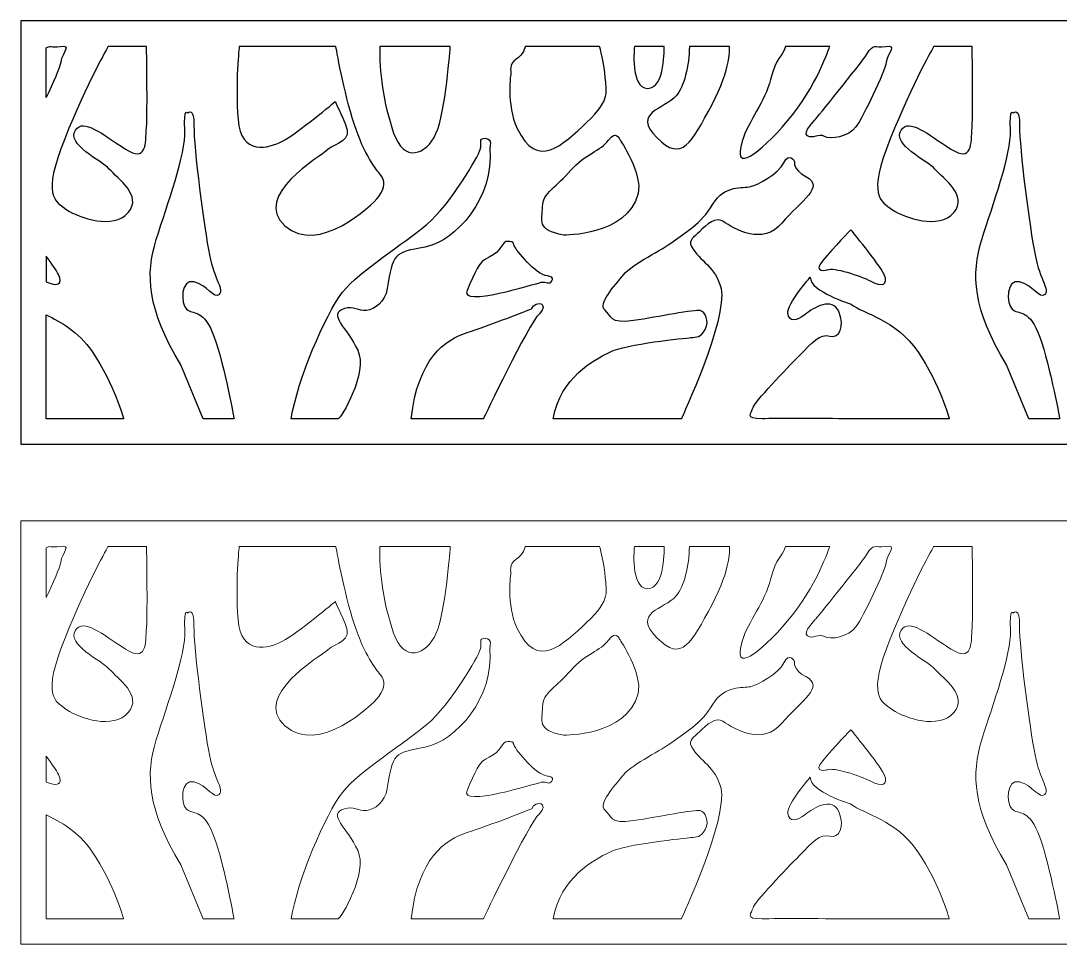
# Model space of a CAD drawing. Header units: centimetres. Extents: x -9 to 9.8, y 3.1 to 13.5.
# Drawn here: x -8.95 to 2.81, y 3.1 to 13.55 of the extents above; entities that cross this region are included whole.
import ezdxf

# ---------------------------------------------------------------- set-up
doc = ezdxf.new("R2010")
doc.units = ezdxf.units.CM
doc.header["$MEASUREMENT"] = 0
doc.layers.add('layer 1', color=7, linetype='Continuous')

msp = doc.modelspace()

# ---------------------------------------------------------------- linework, layer by layer
at = {"layer": 'layer 1', "color": 177}
for points, knots in [([(-8.95421, 13.54691), (-8.95421, 13.54691), (9.81651, 13.54691), (9.81651, 13.54691), (9.81651, 13.54691), (9.81651, 13.54691), (9.81651, 8.75846), (9.81651, 8.75846), (9.81651, 8.75846), (9.81651, 8.75846), (-8.95421, 8.75846), (-8.95421, 8.75846), (-8.95421, 8.75846), (-8.95421, 8.75846), (-8.95421, 13.54691), (-8.95421, 13.54691)], [0, 0, 0, 0, 0.2, 0.2, 0.2, 0.2, 0.4, 0.4, 0.4, 0.4, 0.6, 0.6, 0.6, 0.6, 1, 1, 1, 1]), ([(0.03839, 12.4324), (0.03839, 12.4324), (-0.11052, 12.28358), (-0.05225, 12.24475), (-0.05225, 12.24475), (0.00602, 12.20593), (0.07724, 12.2771), (0.14198, 12.23828), (0.14198, 12.23828), (0.20672, 12.19946), (0.4139, 12.23181), (0.49806, 12.34828), (0.49806, 12.34828), (0.58223, 12.46475), (0.82178, 12.96299), (0.8412, 13.07946), (0.8412, 13.07946), (0.86062, 13.19593), (0.97068, 13.27613), (0.83473, 13.25672), (0.83473, 13.25672), (0.69877, 13.2373), (0.70524, 13.29946), (0.62108, 13.17005), (0.62108, 13.17005), (0.53691, 13.04063), (0.03839, 12.4324), (0.03839, 12.4324)], [0, 0, 0, 0, 0.125, 0.125, 0.125, 0.125, 0.25, 0.25, 0.25, 0.25, 0.375, 0.375, 0.375, 0.375, 0.5, 0.5, 0.5, 0.5, 0.625, 0.625, 0.625, 0.625, 0.75, 0.75, 0.75, 0.75, 1, 1, 1, 1]), ([(-7.96515, 13.25672), (-7.96515, 13.25672), (-7.53137, 13.25672), (-7.53137, 13.25672), (-7.53137, 13.25672), (-7.53137, 13.25672), (-7.51842, 12.52946), (-7.53137, 12.34181), (-7.53137, 12.34181), (-7.54432, 12.15416), (-7.52586, 11.94062), (-7.77092, 12.09593), (-7.77092, 12.09593), (-8.03636, 12.26416), (-8.24354, 12.45181), (-8.33418, 12.30946), (-8.33418, 12.30946), (-8.44058, 12.14235), (-8.04284, 11.97299), (-7.9522, 11.86946), (-7.9522, 11.86946), (-7.86156, 11.76593), (-7.57022, 11.57181), (-7.73855, 11.37769), (-7.73855, 11.37769), (-7.90688, 11.18357), (-8.28886, 11.31299), (-8.4313, 11.41005), (-8.4313, 11.41005), (-8.57373, 11.5071), (-8.71616, 11.56534), (-8.45719, 12.2124), (-8.45719, 12.2124), (-8.19822, 12.85946), (-7.96515, 13.25672), (-7.96515, 13.25672)], [0, 0, 0, 0, 0.1, 0.1, 0.1, 0.1, 0.2, 0.2, 0.2, 0.2, 0.3, 0.3, 0.3, 0.3, 0.4, 0.4, 0.4, 0.4, 0.5, 0.5, 0.5, 0.5, 0.6, 0.6, 0.6, 0.6, 0.7, 0.7, 0.7, 0.7, 0.8, 0.8, 0.8, 0.8, 1, 1, 1, 1]), ([(-8.6669, 12.67811), (-8.58735, 12.8431), (-8.51298, 13.0167), (-8.50251, 13.07946), (-8.50251, 13.07946), (-8.48309, 13.19593), (-8.37303, 13.27613), (-8.50899, 13.25672), (-8.50899, 13.25672), (-8.60578, 13.24289), (-8.63038, 13.2704), (-8.6669, 13.2407), (-8.6669, 13.2407), (-8.6669, 13.2407), (-8.6669, 12.67811), (-8.6669, 12.67811)], [0, 0, 0, 0, 0.2, 0.2, 0.2, 0.2, 0.4, 0.4, 0.4, 0.4, 0.6, 0.6, 0.6, 0.6, 1, 1, 1, 1]), ([(-6.48253, 13.25672), (-6.48253, 13.25672), (-5.38839, 13.25672), (-5.38839, 13.25672), (-5.38839, 13.25672), (-5.38839, 13.25672), (-5.29775, 12.73652), (-5.18121, 12.38063), (-5.18121, 12.38063), (-5.06467, 12.02475), (-4.93519, 11.86946), (-4.88339, 11.80475), (-4.88339, 11.80475), (-4.8316, 11.74004), (-4.82512, 11.6624), (-4.90282, 11.55887), (-4.90282, 11.55887), (-4.98051, 11.45534), (-5.58909, 10.89239), (-5.9646, 11.22887), (-5.9646, 11.22887), (-6.34011, 11.56534), (-5.56966, 12.01181), (-5.47903, 12.08946), (-5.47903, 12.08946), (-5.38839, 12.1671), (-5.19416, 12.18652), (-5.27832, 12.37417), (-5.27832, 12.37417), (-5.36249, 12.56181), (-5.39486, 12.63299), (-5.39486, 12.63299), (-5.39486, 12.63299), (-5.39486, 12.63299), (-5.82864, 12.27064), (-5.99049, 12.18652), (-5.99049, 12.18652), (-6.15235, 12.1024), (-6.46311, 12.01828), (-6.49549, 12.4324), (-6.49549, 12.4324), (-6.52786, 12.84652), (-6.48253, 13.25672), (-6.48253, 13.25672)], [0, 0, 0, 0, 0.08333333, 0.08333333, 0.08333333, 0.08333333, 0.16666667, 0.16666667, 0.16666667, 0.16666667, 0.25, 0.25, 0.25, 0.25, 0.33333333, 0.33333333, 0.33333333, 0.33333333, 0.41666667, 0.41666667, 0.41666667, 0.41666667, 0.5, 0.5, 0.5, 0.5, 0.58333333, 0.58333333, 0.58333333, 0.58333333, 0.66666667, 0.66666667, 0.66666667, 0.66666667, 0.75, 0.75, 0.75, 0.75, 0.83333333, 0.83333333, 0.83333333, 0.83333333, 1, 1, 1, 1]), ([(-4.88987, 13.25672), (-4.88987, 13.25672), (-4.09353, 13.25672), (-4.09353, 13.25672), (-4.09353, 13.25672), (-4.09353, 13.25672), (-4.14533, 12.51005), (-4.25539, 12.27064), (-4.25539, 12.27064), (-4.36545, 12.03122), (-4.61795, 11.93416), (-4.73448, 12.2771), (-4.73448, 12.2771), (-4.85102, 12.62005), (-4.90282, 12.98495), (-4.88987, 13.25672)], [0, 0, 0, 0, 0.2, 0.2, 0.2, 0.2, 0.4, 0.4, 0.4, 0.4, 0.6, 0.6, 0.6, 0.6, 1, 1, 1, 1]), ([(-3.2454, 13.25672), (-3.2454, 13.25672), (-2.40375, 13.25672), (-2.40375, 13.25672), (-2.40375, 13.25672), (-2.40375, 13.25672), (-2.34548, 13.04711), (-2.33901, 12.90475), (-2.33901, 12.90475), (-2.33253, 12.7624), (-2.26779, 12.65887), (-2.54619, 12.40005), (-2.54619, 12.40005), (-2.82458, 12.14122), (-3.10907, 11.85251), (-3.33604, 12.32887), (-3.33604, 12.32887), (-3.46553, 12.60064), (-3.40726, 12.95652), (-3.40726, 12.95652), (-3.40726, 12.95652), (-3.40726, 12.95652), (-3.43316, 13.06652), (-3.34899, 13.11181), (-3.34899, 13.11181), (-3.26482, 13.15711), (-3.2454, 13.25672), (-3.2454, 13.25672)], [0, 0, 0, 0, 0.125, 0.125, 0.125, 0.125, 0.25, 0.25, 0.25, 0.25, 0.375, 0.375, 0.375, 0.375, 0.5, 0.5, 0.5, 0.5, 0.625, 0.625, 0.625, 0.625, 0.75, 0.75, 0.75, 0.75, 1, 1, 1, 1]), ([(-2.00882, 13.25672), (-2.00882, 13.25672), (-1.67216, 13.25672), (-1.67216, 13.25672), (-1.67216, 13.25672), (-1.67216, 13.25672), (-1.65921, 12.78181), (-1.85991, 12.78181), (-1.85991, 12.78181), (-2.06062, 12.78181), (-2.00882, 13.25672), (-2.00882, 13.25672)], [0, 0, 0, 0, 0.25, 0.25, 0.25, 0.25, 0.5, 0.5, 0.5, 0.5, 1, 1, 1, 1]), ([(-1.38729, 13.25672), (-1.38729, 13.25672), (-0.93409, 13.25672), (-0.93409, 13.25672), (-0.93409, 13.25672), (-0.93409, 13.25672), (-0.90819, 13.01476), (-1.13479, 12.59417), (-1.13479, 12.59417), (-1.36139, 12.17358), (-1.47146, 11.93416), (-1.75632, 12.22534), (-1.75632, 12.22534), (-2.04119, 12.51652), (-1.67216, 12.5424), (-1.5362, 12.6977), (-1.5362, 12.6977), (-1.4521, 12.79376), (-1.38729, 13.04319), (-1.38729, 13.25672)], [0, 0, 0, 0, 0.16666667, 0.16666667, 0.16666667, 0.16666667, 0.33333333, 0.33333333, 0.33333333, 0.33333333, 0.5, 0.5, 0.5, 0.5, 0.66666667, 0.66666667, 0.66666667, 0.66666667, 1, 1, 1, 1]), ([(-0.29946, 13.25672), (-0.29946, 13.25672), (0.20129, 13.25672), (0.20129, 13.25672), (0.20129, 13.25672), (0.20129, 13.25672), (0.04904, 12.79327), (-0.27578, 12.41439), (-0.27578, 12.41439), (-0.6006, 12.03551), (-0.90453, 11.80837), (-0.79008, 12.18436), (-0.79008, 12.18436), (-0.71902, 12.41777), (-0.53293, 12.62751), (-0.46864, 12.88461), (-0.46864, 12.88461), (-0.40435, 13.1417), (-0.33669, 13.12817), (-0.29946, 13.25672)], [0, 0, 0, 0, 0.16666667, 0.16666667, 0.16666667, 0.16666667, 0.33333333, 0.33333333, 0.33333333, 0.33333333, 0.5, 0.5, 0.5, 0.5, 0.66666667, 0.66666667, 0.66666667, 0.66666667, 1, 1, 1, 1]), ([(1.37856, 13.25672), (1.37856, 13.25672), (1.81234, 13.25672), (1.81234, 13.25672), (1.81234, 13.25672), (1.81234, 13.25672), (1.82529, 12.52946), (1.81234, 12.34181), (1.81234, 12.34181), (1.79939, 12.15416), (1.81785, 11.94062), (1.5728, 12.09593), (1.5728, 12.09593), (1.30735, 12.26416), (1.10017, 12.45181), (1.00953, 12.30946), (1.00953, 12.30946), (0.90313, 12.14235), (1.30087, 11.97299), (1.39151, 11.86946), (1.39151, 11.86946), (1.48215, 11.76593), (1.7735, 11.57181), (1.60517, 11.37769), (1.60517, 11.37769), (1.43683, 11.18357), (1.05485, 11.31299), (0.91242, 11.41005), (0.91242, 11.41005), (0.76998, 11.5071), (0.62755, 11.56534), (0.88652, 12.2124), (0.88652, 12.2124), (1.14549, 12.85946), (1.37856, 13.25672), (1.37856, 13.25672)], [0, 0, 0, 0, 0.1, 0.1, 0.1, 0.1, 0.2, 0.2, 0.2, 0.2, 0.3, 0.3, 0.3, 0.3, 0.4, 0.4, 0.4, 0.4, 0.5, 0.5, 0.5, 0.5, 0.6, 0.6, 0.6, 0.6, 0.7, 0.7, 0.7, 0.7, 0.8, 0.8, 0.8, 0.8, 1, 1, 1, 1]), ([(-6.89041, 9.04614), (-6.89041, 9.04614), (-6.5408, 9.04614), (-6.5408, 9.04614), (-6.5408, 9.04614), (-6.5408, 9.04614), (-6.67029, 9.75357), (-6.78683, 10.02534), (-6.78683, 10.02534), (-6.90336, 10.2971), (-7.00695, 10.21945), (-7.07817, 10.28416), (-7.07817, 10.28416), (-7.14939, 10.34887), (-7.14292, 10.63357), (-6.994, 10.59475), (-6.994, 10.59475), (-6.8451, 10.55592), (-6.76741, 10.39416), (-6.70914, 10.4524), (-6.70914, 10.4524), (-6.65087, 10.51063), (-6.76093, 10.60769), (-6.8192, 10.89887), (-6.8192, 10.89887), (-6.87747, 11.19004), (-7.00048, 12.12828), (-6.994, 12.35475), (-6.994, 12.35475), (-6.98753, 12.58123), (-7.06522, 12.50358), (-7.06522, 12.50358), (-7.06522, 12.50358), (-7.06522, 12.50358), (-7.11055, 12.58123), (-7.0976, 12.30946), (-7.0976, 12.30946), (-7.08465, 12.0377), (-7.2983, 11.46828), (-7.42131, 11.07357), (-7.42131, 11.07357), (-7.54432, 10.67887), (-7.5249, 10.29063), (-7.14292, 9.65651), (-7.14292, 9.65651), (-7.14292, 9.65651), (-6.89041, 9.04614), (-6.89041, 9.04614)], [0, 0, 0, 0, 0.07692308, 0.07692308, 0.07692308, 0.07692308, 0.15384615, 0.15384615, 0.15384615, 0.15384615, 0.23076923, 0.23076923, 0.23076923, 0.23076923, 0.30769231, 0.30769231, 0.30769231, 0.30769231, 0.38461538, 0.38461538, 0.38461538, 0.38461538, 0.46153846, 0.46153846, 0.46153846, 0.46153846, 0.53846154, 0.53846154, 0.53846154, 0.53846154, 0.61538462, 0.61538462, 0.61538462, 0.61538462, 0.69230769, 0.69230769, 0.69230769, 0.69230769, 0.76923077, 0.76923077, 0.76923077, 0.76923077, 0.84615385, 0.84615385, 0.84615385, 0.84615385, 1, 1, 1, 1]), ([(2.4533, 9.04614), (2.4533, 9.04614), (2.80291, 9.04614), (2.80291, 9.04614), (2.80291, 9.04614), (2.80291, 9.04614), (2.67342, 9.75357), (2.55689, 10.02534), (2.55689, 10.02534), (2.44035, 10.2971), (2.33676, 10.21945), (2.26554, 10.28416), (2.26554, 10.28416), (2.19432, 10.34887), (2.2008, 10.63357), (2.34971, 10.59475), (2.34971, 10.59475), (2.49862, 10.55592), (2.57631, 10.39416), (2.63457, 10.4524), (2.63457, 10.4524), (2.69284, 10.51063), (2.58278, 10.60769), (2.52451, 10.89887), (2.52451, 10.89887), (2.46624, 11.19004), (2.34323, 12.12828), (2.34971, 12.35475), (2.34971, 12.35475), (2.35618, 12.58123), (2.27849, 12.50358), (2.27849, 12.50358), (2.27849, 12.50358), (2.27849, 12.50358), (2.23317, 12.58123), (2.24612, 12.30946), (2.24612, 12.30946), (2.25906, 12.0377), (2.04542, 11.46828), (1.9224, 11.07357), (1.9224, 11.07357), (1.79939, 10.67887), (1.81881, 10.29063), (2.2008, 9.65651), (2.2008, 9.65651), (2.2008, 9.65651), (2.4533, 9.04614), (2.4533, 9.04614)], [0, 0, 0, 0, 0.07692308, 0.07692308, 0.07692308, 0.07692308, 0.15384615, 0.15384615, 0.15384615, 0.15384615, 0.23076923, 0.23076923, 0.23076923, 0.23076923, 0.30769231, 0.30769231, 0.30769231, 0.30769231, 0.38461538, 0.38461538, 0.38461538, 0.38461538, 0.46153846, 0.46153846, 0.46153846, 0.46153846, 0.53846154, 0.53846154, 0.53846154, 0.53846154, 0.61538462, 0.61538462, 0.61538462, 0.61538462, 0.69230769, 0.69230769, 0.69230769, 0.69230769, 0.76923077, 0.76923077, 0.76923077, 0.76923077, 0.84615385, 0.84615385, 0.84615385, 0.84615385, 1, 1, 1, 1]), ([(-2.80788, 11.12321), (-2.80788, 11.12321), (-2.09295, 11.1105), (-1.96852, 11.59269), (-1.96852, 11.59269), (-1.91161, 11.81319), (-2.1748, 12.20442), (-2.1748, 12.20442), (-2.1748, 12.20442), (-2.1748, 12.20442), (-2.21748, 12.31823), (-2.30284, 12.19731), (-2.30284, 12.19731), (-2.3882, 12.07638), (-2.57314, 12.04082), (-2.72963, 11.85587), (-2.72963, 11.85587), (-2.88612, 11.67093), (-3.04973, 11.5998), (-3.04973, 11.44331), (-3.04973, 11.44331), (-3.04973, 11.28681), (-3.12797, 11.18012), (-2.80788, 11.12321)], [0, 0, 0, 0, 0.14285714, 0.14285714, 0.14285714, 0.14285714, 0.28571429, 0.28571429, 0.28571429, 0.28571429, 0.42857143, 0.42857143, 0.42857143, 0.42857143, 0.57142857, 0.57142857, 0.57142857, 0.57142857, 0.71428571, 0.71428571, 0.71428571, 0.71428571, 1, 1, 1, 1]), ([(-5.89502, 9.04614), (-5.89502, 9.04614), (-5.38998, 9.04614), (-5.36153, 9.04614), (-5.36153, 9.04614), (-5.33308, 9.04614), (-5.02009, 9.56541), (-5.14102, 9.82149), (-5.14102, 9.82149), (-5.26195, 10.07757), (-5.48957, 10.22695), (-5.2904, 10.29096), (-5.2904, 10.29096), (-5.19117, 10.32286), (-5.1318, 10.26086), (-5.04163, 10.27128), (-5.04163, 10.27128), (-4.95081, 10.28176), (-4.82946, 10.36509), (-4.8067, 10.51859), (-4.8067, 10.51859), (-4.74782, 10.91568), (-4.72845, 10.92404), (-4.3799, 10.98806), (-4.3799, 10.98806), (-4.03135, 11.05208), (-3.59033, 11.55), (-3.64724, 12.10484), (-3.64724, 12.10484), (-3.64724, 12.10484), (-3.61167, 12.21865), (-3.69703, 12.21865), (-3.69703, 12.21865), (-3.78239, 12.21865), (-3.7326, 12.16175), (-3.75394, 12.09061), (-3.75394, 12.09061), (-3.77527, 12.01948), (-4.08826, 11.47176), (-4.35856, 11.24414), (-4.35856, 11.24414), (-4.62887, 11.01651), (-5.11257, 10.72487), (-5.31174, 10.47591), (-5.31174, 10.47591), (-5.51091, 10.22695), (-5.82389, 9.47294), (-5.89502, 9.04614)], [0, 0, 0, 0, 0.07692308, 0.07692308, 0.07692308, 0.07692308, 0.15384615, 0.15384615, 0.15384615, 0.15384615, 0.23076923, 0.23076923, 0.23076923, 0.23076923, 0.30769231, 0.30769231, 0.30769231, 0.30769231, 0.38461538, 0.38461538, 0.38461538, 0.38461538, 0.46153846, 0.46153846, 0.46153846, 0.46153846, 0.53846154, 0.53846154, 0.53846154, 0.53846154, 0.61538462, 0.61538462, 0.61538462, 0.61538462, 0.69230769, 0.69230769, 0.69230769, 0.69230769, 0.76923077, 0.76923077, 0.76923077, 0.76923077, 0.84615385, 0.84615385, 0.84615385, 0.84615385, 1, 1, 1, 1]), ([(-2.9288, 9.04614), (-2.9288, 9.04614), (-1.4777, 9.04614), (-1.4777, 9.04614), (-1.4777, 9.04614), (-1.4777, 9.04614), (-0.95088, 10.1743), (-1.02957, 10.51859), (-1.02957, 10.51859), (-1.08648, 10.76755), (-1.27142, 10.82445), (-1.36389, 10.99517), (-1.36389, 10.99517), (-1.40267, 11.06676), (-1.33459, 11.10191), (-1.27379, 11.16136), (-1.27379, 11.16136), (-1.18959, 11.24368), (-1.08671, 11.3334), (-1.00823, 11.2797), (-1.00823, 11.2797), (-0.87308, 11.18723), (-0.55298, 11.00229), (-0.33959, 11.25836), (-0.33959, 11.25836), (-0.12619, 11.51444), (0.15448, 11.66754), (-0.06928, 11.78474), (-0.06928, 11.78474), (-0.21866, 11.86298), (-0.19732, 11.95546), (-0.19732, 11.95546), (-0.19732, 11.95546), (-0.19732, 11.95546), (-0.25423, 12.06927), (-0.31824, 11.94123), (-0.31824, 11.94123), (-0.38226, 11.81319), (-0.60989, 11.69227), (-0.69525, 11.67093), (-0.69525, 11.67093), (-0.78061, 11.64959), (-0.98689, 11.69938), (-1.12204, 11.47176), (-1.12204, 11.47176), (-1.25719, 11.24414), (-1.44214, 11.15166), (-1.57018, 11.05208), (-1.57018, 11.05208), (-1.69822, 10.95249), (-2.02542, 10.80312), (-2.13212, 10.67508), (-2.13212, 10.67508), (-2.23882, 10.54704), (-2.42376, 10.34076), (-2.34552, 10.27674), (-2.34552, 10.27674), (-2.26728, 10.21272), (-2.29572, 10.11313), (-2.01831, 10.15581), (-2.01831, 10.15581), (-1.74089, 10.19849), (-1.32121, 10.28385), (-1.2643, 10.26962), (-1.2643, 10.26962), (-1.2074, 10.2554), (-1.15761, 10.1487), (-1.2074, 10.05622), (-1.2074, 10.05622), (-1.25719, 9.96375), (-1.30699, 9.97087), (-1.37101, 9.96375), (-1.37101, 9.96375), (-1.43502, 9.95664), (-2.10367, 9.89262), (-2.28861, 9.80015), (-2.28861, 9.80015), (-2.47356, 9.70768), (-2.84345, 9.51562), (-2.9288, 9.04614)], [0, 0, 0, 0, 0.04761905, 0.04761905, 0.04761905, 0.04761905, 0.0952381, 0.0952381, 0.0952381, 0.0952381, 0.14285714, 0.14285714, 0.14285714, 0.14285714, 0.19047619, 0.19047619, 0.19047619, 0.19047619, 0.23809524, 0.23809524, 0.23809524, 0.23809524, 0.28571429, 0.28571429, 0.28571429, 0.28571429, 0.33333333, 0.33333333, 0.33333333, 0.33333333, 0.38095238, 0.38095238, 0.38095238, 0.38095238, 0.42857143, 0.42857143, 0.42857143, 0.42857143, 0.47619048, 0.47619048, 0.47619048, 0.47619048, 0.52380952, 0.52380952, 0.52380952, 0.52380952, 0.57142857, 0.57142857, 0.57142857, 0.57142857, 0.61904762, 0.61904762, 0.61904762, 0.61904762, 0.66666667, 0.66666667, 0.66666667, 0.66666667, 0.71428571, 0.71428571, 0.71428571, 0.71428571, 0.76190476, 0.76190476, 0.76190476, 0.76190476, 0.80952381, 0.80952381, 0.80952381, 0.80952381, 0.85714286, 0.85714286, 0.85714286, 0.85714286, 0.9047619, 0.9047619, 0.9047619, 0.9047619, 1, 1, 1, 1]), ([(0.43985, 11.18357), (0.43985, 11.18357), (0.75703, 10.80181), (0.8153, 10.67887), (0.8153, 10.67887), (0.87357, 10.55592), (0.7894, 10.53652), (0.66639, 10.60122), (0.66639, 10.60122), (0.54338, 10.66592), (0.23909, 10.76298), (0.17435, 10.73064), (0.17435, 10.73064), (0.17435, 10.73064), (-0.00046, 10.68534), (0.12256, 10.83416), (0.12256, 10.83416), (0.24557, 10.98298), (0.43985, 11.18357), (0.43985, 11.18357)], [0, 0, 0, 0, 0.16666667, 0.16666667, 0.16666667, 0.16666667, 0.33333333, 0.33333333, 0.33333333, 0.33333333, 0.5, 0.5, 0.5, 0.5, 0.66666667, 0.66666667, 0.66666667, 0.66666667, 1, 1, 1, 1]), ([(-2.99282, 10.66085), (-2.99282, 10.66085), (-2.90747, 10.65374), (-2.94303, 10.60395), (-2.94303, 10.60395), (-2.9786, 10.55415), (-2.99993, 10.60395), (-3.06395, 10.58972), (-3.06395, 10.58972), (-3.12797, 10.57549), (-3.99085, 10.30198), (-3.90332, 10.49725), (-3.90332, 10.49725), (-3.81084, 10.70353), (-3.77613, 10.82553), (-3.65435, 10.87425), (-3.65435, 10.87425), (-3.51209, 10.93115), (-3.51209, 11.05919), (-3.44095, 11.05208), (-3.44095, 11.05208), (-3.36983, 11.04496), (-3.39116, 11.05208), (-3.36983, 11.00229), (-3.36983, 11.00229), (-3.34848, 10.95249), (-3.12797, 10.67508), (-2.99282, 10.66085)], [0, 0, 0, 0, 0.125, 0.125, 0.125, 0.125, 0.25, 0.25, 0.25, 0.25, 0.375, 0.375, 0.375, 0.375, 0.5, 0.5, 0.5, 0.5, 0.625, 0.625, 0.625, 0.625, 0.75, 0.75, 0.75, 0.75, 1, 1, 1, 1]), ([(-8.6669, 10.88474), (-8.60497, 10.80243), (-8.54959, 10.72355), (-8.52841, 10.67887), (-8.52841, 10.67887), (-8.4718, 10.55943), (-8.54963, 10.53771), (-8.6669, 10.5959), (-8.6669, 10.5959), (-8.6669, 10.5959), (-8.6669, 10.88474), (-8.6669, 10.88474)], [0, 0, 0, 0, 0.25, 0.25, 0.25, 0.25, 0.5, 0.5, 0.5, 0.5, 1, 1, 1, 1]), ([(0.43985, 9.04614), (0.43985, 9.04614), (1.55254, 9.04614), (1.55254, 9.04614), (1.55254, 9.04614), (1.55254, 9.04614), (1.44931, 9.43847), (1.19694, 9.80502), (1.19694, 9.80502), (0.94458, 10.17156), (0.58897, 10.22883), (0.43985, 10.34337), (0.43985, 10.34337), (0.43985, 10.34337), (-0.01988, 10.48475), (-0.01988, 10.64651), (-0.01988, 10.64651), (-0.01988, 10.64651), (-0.28533, 10.3424), (-0.27237, 10.23887), (-0.27237, 10.23887), (-0.25943, 10.13534), (-0.17526, 10.14828), (-0.07815, 10.22593), (-0.07815, 10.22593), (0.01897, 10.30357), (0.23262, 10.42651), (0.30384, 10.25828), (0.30384, 10.25828), (0.37505, 10.09004), (0.31031, 9.94769), (0.20025, 9.98004), (0.20025, 9.98004), (0.09018, 10.01239), (0.00602, 9.90886), (-0.14289, 9.76004), (-0.14289, 9.76004), (-0.2918, 9.61122), (-0.65436, 9.22945), (-0.6673, 9.17122), (-0.6673, 9.17122), (-0.68025, 9.11298), (-0.77089, 9.03968), (-0.56372, 9.04614), (-0.56372, 9.04614), (-0.44652, 9.04981), (0.43985, 9.04614), (0.43985, 9.04614)], [0, 0, 0, 0, 0.07692308, 0.07692308, 0.07692308, 0.07692308, 0.15384615, 0.15384615, 0.15384615, 0.15384615, 0.23076923, 0.23076923, 0.23076923, 0.23076923, 0.30769231, 0.30769231, 0.30769231, 0.30769231, 0.38461538, 0.38461538, 0.38461538, 0.38461538, 0.46153846, 0.46153846, 0.46153846, 0.46153846, 0.53846154, 0.53846154, 0.53846154, 0.53846154, 0.61538462, 0.61538462, 0.61538462, 0.61538462, 0.69230769, 0.69230769, 0.69230769, 0.69230769, 0.76923077, 0.76923077, 0.76923077, 0.76923077, 0.84615385, 0.84615385, 0.84615385, 0.84615385, 1, 1, 1, 1]), ([(-4.53639, 9.04614), (-4.53639, 9.04614), (-3.71837, 9.04614), (-3.71837, 9.04614), (-3.71837, 9.04614), (-3.71837, 9.04614), (-3.20622, 10.12024), (-3.08529, 10.23406), (-3.08529, 10.23406), (-2.96437, 10.34787), (-3.12797, 10.39766), (-3.17065, 10.29096), (-3.17065, 10.29096), (-3.17065, 10.29096), (-3.65435, 10.09891), (-3.90332, 10.02066), (-3.90332, 10.02066), (-4.15228, 9.94241), (-4.45815, 9.72901), (-4.53639, 9.04614)], [0, 0, 0, 0, 0.16666667, 0.16666667, 0.16666667, 0.16666667, 0.33333333, 0.33333333, 0.33333333, 0.33333333, 0.5, 0.5, 0.5, 0.5, 0.66666667, 0.66666667, 0.66666667, 0.66666667, 1, 1, 1, 1]), ([(-8.6669, 9.04614), (-8.6669, 9.04614), (-7.79117, 9.04614), (-7.79117, 9.04614), (-7.79117, 9.04614), (-7.79117, 9.04614), (-7.89441, 9.43847), (-8.14677, 9.80502), (-8.14677, 9.80502), (-8.30501, 10.03485), (-8.50383, 10.14307), (-8.6669, 10.22008), (-8.6669, 10.22008), (-8.6669, 10.22008), (-8.6669, 9.04614), (-8.6669, 9.04614)], [0, 0, 0, 0, 0.2, 0.2, 0.2, 0.2, 0.4, 0.4, 0.4, 0.4, 0.6, 0.6, 0.6, 0.6, 1, 1, 1, 1])]:
    msp.add_open_spline(points, degree=3, knots=knots, dxfattribs=at)
at = {"layer": 'layer 1', "color": 242, "lineweight": 9}
for points, knots in [([(-8.95421, 7.89105), (-8.95421, 7.89105), (9.81651, 7.89105), (9.81651, 7.89105), (9.81651, 7.89105), (9.81651, 7.89105), (9.81651, 3.1026), (9.81651, 3.1026), (9.81651, 3.1026), (9.81651, 3.1026), (-8.95421, 3.1026), (-8.95421, 3.1026), (-8.95421, 3.1026), (-8.95421, 3.1026), (-8.95421, 7.89105), (-8.95421, 7.89105)], [0, 0, 0, 0, 0.2, 0.2, 0.2, 0.2, 0.4, 0.4, 0.4, 0.4, 0.6, 0.6, 0.6, 0.6, 1, 1, 1, 1]), ([(-7.96515, 7.60086), (-7.96515, 7.60086), (-7.53137, 7.60086), (-7.53137, 7.60086), (-7.53137, 7.60086), (-7.53137, 7.60086), (-7.51842, 6.8736), (-7.53137, 6.68595), (-7.53137, 6.68595), (-7.54432, 6.4983), (-7.52586, 6.28476), (-7.77092, 6.44007), (-7.77092, 6.44007), (-8.03636, 6.6083), (-8.24354, 6.79595), (-8.33418, 6.6536), (-8.33418, 6.6536), (-8.44058, 6.48649), (-8.04284, 6.31713), (-7.9522, 6.2136), (-7.9522, 6.2136), (-7.86156, 6.11007), (-7.57022, 5.91595), (-7.73855, 5.72183), (-7.73855, 5.72183), (-7.90688, 5.52771), (-8.28886, 5.65713), (-8.4313, 5.75419), (-8.4313, 5.75419), (-8.57373, 5.85124), (-8.71616, 5.90948), (-8.45719, 6.55654), (-8.45719, 6.55654), (-8.19822, 7.2036), (-7.96515, 7.60086), (-7.96515, 7.60086)], [0, 0, 0, 0, 0.1, 0.1, 0.1, 0.1, 0.2, 0.2, 0.2, 0.2, 0.3, 0.3, 0.3, 0.3, 0.4, 0.4, 0.4, 0.4, 0.5, 0.5, 0.5, 0.5, 0.6, 0.6, 0.6, 0.6, 0.7, 0.7, 0.7, 0.7, 0.8, 0.8, 0.8, 0.8, 1, 1, 1, 1]), ([(-8.6669, 7.02225), (-8.58735, 7.18724), (-8.51298, 7.36084), (-8.50251, 7.4236), (-8.50251, 7.4236), (-8.48309, 7.54007), (-8.37303, 7.62027), (-8.50899, 7.60086), (-8.50899, 7.60086), (-8.60578, 7.58703), (-8.63038, 7.61454), (-8.6669, 7.58484), (-8.6669, 7.58484), (-8.6669, 7.58484), (-8.6669, 7.02225), (-8.6669, 7.02225)], [0, 0, 0, 0, 0.2, 0.2, 0.2, 0.2, 0.4, 0.4, 0.4, 0.4, 0.6, 0.6, 0.6, 0.6, 1, 1, 1, 1]), ([(-6.48253, 7.60086), (-6.48253, 7.60086), (-5.38839, 7.60086), (-5.38839, 7.60086), (-5.38839, 7.60086), (-5.38839, 7.60086), (-5.29775, 7.08066), (-5.18121, 6.72477), (-5.18121, 6.72477), (-5.06467, 6.36889), (-4.93519, 6.2136), (-4.88339, 6.14889), (-4.88339, 6.14889), (-4.8316, 6.08418), (-4.82512, 6.00654), (-4.90282, 5.90301), (-4.90282, 5.90301), (-4.98051, 5.79948), (-5.58909, 5.23653), (-5.9646, 5.57301), (-5.9646, 5.57301), (-6.34011, 5.90948), (-5.56966, 6.35595), (-5.47903, 6.4336), (-5.47903, 6.4336), (-5.38839, 6.51124), (-5.19416, 6.53066), (-5.27832, 6.71831), (-5.27832, 6.71831), (-5.36249, 6.90595), (-5.39486, 6.97713), (-5.39486, 6.97713), (-5.39486, 6.97713), (-5.39486, 6.97713), (-5.82864, 6.61478), (-5.99049, 6.53066), (-5.99049, 6.53066), (-6.15235, 6.44654), (-6.46311, 6.36242), (-6.49549, 6.77654), (-6.49549, 6.77654), (-6.52786, 7.19066), (-6.48253, 7.60086), (-6.48253, 7.60086)], [0, 0, 0, 0, 0.08333333, 0.08333333, 0.08333333, 0.08333333, 0.16666667, 0.16666667, 0.16666667, 0.16666667, 0.25, 0.25, 0.25, 0.25, 0.33333333, 0.33333333, 0.33333333, 0.33333333, 0.41666667, 0.41666667, 0.41666667, 0.41666667, 0.5, 0.5, 0.5, 0.5, 0.58333333, 0.58333333, 0.58333333, 0.58333333, 0.66666667, 0.66666667, 0.66666667, 0.66666667, 0.75, 0.75, 0.75, 0.75, 0.83333333, 0.83333333, 0.83333333, 0.83333333, 1, 1, 1, 1]), ([(-4.88987, 7.60086), (-4.88987, 7.60086), (-4.09353, 7.60086), (-4.09353, 7.60086), (-4.09353, 7.60086), (-4.09353, 7.60086), (-4.14533, 6.85419), (-4.25539, 6.61478), (-4.25539, 6.61478), (-4.36545, 6.37536), (-4.61795, 6.2783), (-4.73448, 6.62124), (-4.73448, 6.62124), (-4.85102, 6.96419), (-4.90282, 7.32909), (-4.88987, 7.60086)], [0, 0, 0, 0, 0.2, 0.2, 0.2, 0.2, 0.4, 0.4, 0.4, 0.4, 0.6, 0.6, 0.6, 0.6, 1, 1, 1, 1]), ([(-3.2454, 7.60086), (-3.2454, 7.60086), (-2.40375, 7.60086), (-2.40375, 7.60086), (-2.40375, 7.60086), (-2.40375, 7.60086), (-2.34548, 7.39125), (-2.33901, 7.24889), (-2.33901, 7.24889), (-2.33253, 7.10654), (-2.26779, 7.00301), (-2.54619, 6.74419), (-2.54619, 6.74419), (-2.82458, 6.48536), (-3.10907, 6.19665), (-3.33604, 6.67301), (-3.33604, 6.67301), (-3.46553, 6.94478), (-3.40726, 7.30066), (-3.40726, 7.30066), (-3.40726, 7.30066), (-3.40726, 7.30066), (-3.43316, 7.41066), (-3.34899, 7.45595), (-3.34899, 7.45595), (-3.26482, 7.50125), (-3.2454, 7.60086), (-3.2454, 7.60086)], [0, 0, 0, 0, 0.125, 0.125, 0.125, 0.125, 0.25, 0.25, 0.25, 0.25, 0.375, 0.375, 0.375, 0.375, 0.5, 0.5, 0.5, 0.5, 0.625, 0.625, 0.625, 0.625, 0.75, 0.75, 0.75, 0.75, 1, 1, 1, 1]), ([(-2.00882, 7.60086), (-2.00882, 7.60086), (-1.67216, 7.60086), (-1.67216, 7.60086), (-1.67216, 7.60086), (-1.67216, 7.60086), (-1.65921, 7.12595), (-1.85991, 7.12595), (-1.85991, 7.12595), (-2.06062, 7.12595), (-2.00882, 7.60086), (-2.00882, 7.60086)], [0, 0, 0, 0, 0.25, 0.25, 0.25, 0.25, 0.5, 0.5, 0.5, 0.5, 1, 1, 1, 1]), ([(-1.38729, 7.60086), (-1.38729, 7.60086), (-0.93409, 7.60086), (-0.93409, 7.60086), (-0.93409, 7.60086), (-0.93409, 7.60086), (-0.90819, 7.3589), (-1.13479, 6.93831), (-1.13479, 6.93831), (-1.36139, 6.51772), (-1.47146, 6.2783), (-1.75632, 6.56948), (-1.75632, 6.56948), (-2.04119, 6.86066), (-1.67216, 6.88654), (-1.5362, 7.04184), (-1.5362, 7.04184), (-1.4521, 7.1379), (-1.38729, 7.38733), (-1.38729, 7.60086)], [0, 0, 0, 0, 0.16666667, 0.16666667, 0.16666667, 0.16666667, 0.33333333, 0.33333333, 0.33333333, 0.33333333, 0.5, 0.5, 0.5, 0.5, 0.66666667, 0.66666667, 0.66666667, 0.66666667, 1, 1, 1, 1]), ([(-0.29946, 7.60086), (-0.29946, 7.60086), (0.20129, 7.60086), (0.20129, 7.60086), (0.20129, 7.60086), (0.20129, 7.60086), (0.04904, 7.13741), (-0.27578, 6.75853), (-0.27578, 6.75853), (-0.6006, 6.37965), (-0.90453, 6.15251), (-0.79008, 6.5285), (-0.79008, 6.5285), (-0.71902, 6.76191), (-0.53293, 6.97165), (-0.46864, 7.22875), (-0.46864, 7.22875), (-0.40435, 7.48584), (-0.33669, 7.47231), (-0.29946, 7.60086)], [0, 0, 0, 0, 0.16666667, 0.16666667, 0.16666667, 0.16666667, 0.33333333, 0.33333333, 0.33333333, 0.33333333, 0.5, 0.5, 0.5, 0.5, 0.66666667, 0.66666667, 0.66666667, 0.66666667, 1, 1, 1, 1]), ([(0.03839, 6.77654), (0.03839, 6.77654), (-0.11052, 6.62772), (-0.05225, 6.58889), (-0.05225, 6.58889), (0.00602, 6.55007), (0.07724, 6.62124), (0.14198, 6.58242), (0.14198, 6.58242), (0.20672, 6.5436), (0.4139, 6.57595), (0.49806, 6.69242), (0.49806, 6.69242), (0.58223, 6.80889), (0.82178, 7.30713), (0.8412, 7.4236), (0.8412, 7.4236), (0.86062, 7.54007), (0.97068, 7.62027), (0.83473, 7.60086), (0.83473, 7.60086), (0.69877, 7.58144), (0.70524, 7.6436), (0.62108, 7.51419), (0.62108, 7.51419), (0.53691, 7.38477), (0.03839, 6.77654), (0.03839, 6.77654)], [0, 0, 0, 0, 0.125, 0.125, 0.125, 0.125, 0.25, 0.25, 0.25, 0.25, 0.375, 0.375, 0.375, 0.375, 0.5, 0.5, 0.5, 0.5, 0.625, 0.625, 0.625, 0.625, 0.75, 0.75, 0.75, 0.75, 1, 1, 1, 1]), ([(1.37856, 7.60086), (1.37856, 7.60086), (1.81234, 7.60086), (1.81234, 7.60086), (1.81234, 7.60086), (1.81234, 7.60086), (1.82529, 6.8736), (1.81234, 6.68595), (1.81234, 6.68595), (1.79939, 6.4983), (1.81785, 6.28476), (1.5728, 6.44007), (1.5728, 6.44007), (1.30735, 6.6083), (1.10017, 6.79595), (1.00953, 6.6536), (1.00953, 6.6536), (0.90313, 6.48649), (1.30087, 6.31713), (1.39151, 6.2136), (1.39151, 6.2136), (1.48215, 6.11007), (1.7735, 5.91595), (1.60517, 5.72183), (1.60517, 5.72183), (1.43683, 5.52771), (1.05485, 5.65713), (0.91242, 5.75419), (0.91242, 5.75419), (0.76998, 5.85124), (0.62755, 5.90948), (0.88652, 6.55654), (0.88652, 6.55654), (1.14549, 7.2036), (1.37856, 7.60086), (1.37856, 7.60086)], [0, 0, 0, 0, 0.1, 0.1, 0.1, 0.1, 0.2, 0.2, 0.2, 0.2, 0.3, 0.3, 0.3, 0.3, 0.4, 0.4, 0.4, 0.4, 0.5, 0.5, 0.5, 0.5, 0.6, 0.6, 0.6, 0.6, 0.7, 0.7, 0.7, 0.7, 0.8, 0.8, 0.8, 0.8, 1, 1, 1, 1]), ([(-6.89041, 3.39028), (-6.89041, 3.39028), (-6.5408, 3.39028), (-6.5408, 3.39028), (-6.5408, 3.39028), (-6.5408, 3.39028), (-6.67029, 4.09771), (-6.78683, 4.36948), (-6.78683, 4.36948), (-6.90336, 4.64124), (-7.00695, 4.56359), (-7.07817, 4.6283), (-7.07817, 4.6283), (-7.14939, 4.69301), (-7.14292, 4.97771), (-6.994, 4.93889), (-6.994, 4.93889), (-6.8451, 4.90006), (-6.76741, 4.7383), (-6.70914, 4.79654), (-6.70914, 4.79654), (-6.65087, 4.85477), (-6.76093, 4.95183), (-6.8192, 5.24301), (-6.8192, 5.24301), (-6.87747, 5.53418), (-7.00048, 6.47242), (-6.994, 6.69889), (-6.994, 6.69889), (-6.98753, 6.92537), (-7.06522, 6.84772), (-7.06522, 6.84772), (-7.06522, 6.84772), (-7.06522, 6.84772), (-7.11055, 6.92537), (-7.0976, 6.6536), (-7.0976, 6.6536), (-7.08465, 6.38184), (-7.2983, 5.81242), (-7.42131, 5.41771), (-7.42131, 5.41771), (-7.54432, 5.02301), (-7.5249, 4.63477), (-7.14292, 4.00065), (-7.14292, 4.00065), (-7.14292, 4.00065), (-6.89041, 3.39028), (-6.89041, 3.39028)], [0, 0, 0, 0, 0.07692308, 0.07692308, 0.07692308, 0.07692308, 0.15384615, 0.15384615, 0.15384615, 0.15384615, 0.23076923, 0.23076923, 0.23076923, 0.23076923, 0.30769231, 0.30769231, 0.30769231, 0.30769231, 0.38461538, 0.38461538, 0.38461538, 0.38461538, 0.46153846, 0.46153846, 0.46153846, 0.46153846, 0.53846154, 0.53846154, 0.53846154, 0.53846154, 0.61538462, 0.61538462, 0.61538462, 0.61538462, 0.69230769, 0.69230769, 0.69230769, 0.69230769, 0.76923077, 0.76923077, 0.76923077, 0.76923077, 0.84615385, 0.84615385, 0.84615385, 0.84615385, 1, 1, 1, 1]), ([(2.4533, 3.39028), (2.4533, 3.39028), (2.80291, 3.39028), (2.80291, 3.39028), (2.80291, 3.39028), (2.80291, 3.39028), (2.67342, 4.09771), (2.55689, 4.36948), (2.55689, 4.36948), (2.44035, 4.64124), (2.33676, 4.56359), (2.26554, 4.6283), (2.26554, 4.6283), (2.19432, 4.69301), (2.2008, 4.97771), (2.34971, 4.93889), (2.34971, 4.93889), (2.49862, 4.90006), (2.57631, 4.7383), (2.63457, 4.79654), (2.63457, 4.79654), (2.69284, 4.85477), (2.58278, 4.95183), (2.52451, 5.24301), (2.52451, 5.24301), (2.46624, 5.53418), (2.34323, 6.47242), (2.34971, 6.69889), (2.34971, 6.69889), (2.35618, 6.92537), (2.27849, 6.84772), (2.27849, 6.84772), (2.27849, 6.84772), (2.27849, 6.84772), (2.23317, 6.92537), (2.24612, 6.6536), (2.24612, 6.6536), (2.25906, 6.38184), (2.04542, 5.81242), (1.9224, 5.41771), (1.9224, 5.41771), (1.79939, 5.02301), (1.81881, 4.63477), (2.2008, 4.00065), (2.2008, 4.00065), (2.2008, 4.00065), (2.4533, 3.39028), (2.4533, 3.39028)], [0, 0, 0, 0, 0.07692308, 0.07692308, 0.07692308, 0.07692308, 0.15384615, 0.15384615, 0.15384615, 0.15384615, 0.23076923, 0.23076923, 0.23076923, 0.23076923, 0.30769231, 0.30769231, 0.30769231, 0.30769231, 0.38461538, 0.38461538, 0.38461538, 0.38461538, 0.46153846, 0.46153846, 0.46153846, 0.46153846, 0.53846154, 0.53846154, 0.53846154, 0.53846154, 0.61538462, 0.61538462, 0.61538462, 0.61538462, 0.69230769, 0.69230769, 0.69230769, 0.69230769, 0.76923077, 0.76923077, 0.76923077, 0.76923077, 0.84615385, 0.84615385, 0.84615385, 0.84615385, 1, 1, 1, 1]), ([(-2.80788, 5.46735), (-2.80788, 5.46735), (-2.09295, 5.45464), (-1.96852, 5.93683), (-1.96852, 5.93683), (-1.91161, 6.15733), (-2.1748, 6.54856), (-2.1748, 6.54856), (-2.1748, 6.54856), (-2.1748, 6.54856), (-2.21748, 6.66237), (-2.30284, 6.54145), (-2.30284, 6.54145), (-2.3882, 6.42052), (-2.57314, 6.38496), (-2.72963, 6.20001), (-2.72963, 6.20001), (-2.88612, 6.01507), (-3.04973, 5.94394), (-3.04973, 5.78745), (-3.04973, 5.78745), (-3.04973, 5.63095), (-3.12797, 5.52426), (-2.80788, 5.46735)], [0, 0, 0, 0, 0.14285714, 0.14285714, 0.14285714, 0.14285714, 0.28571429, 0.28571429, 0.28571429, 0.28571429, 0.42857143, 0.42857143, 0.42857143, 0.42857143, 0.57142857, 0.57142857, 0.57142857, 0.57142857, 0.71428571, 0.71428571, 0.71428571, 0.71428571, 1, 1, 1, 1]), ([(-5.89502, 3.39028), (-5.89502, 3.39028), (-5.38998, 3.39028), (-5.36153, 3.39028), (-5.36153, 3.39028), (-5.33308, 3.39028), (-5.02009, 3.90955), (-5.14102, 4.16563), (-5.14102, 4.16563), (-5.26195, 4.42171), (-5.48957, 4.57109), (-5.2904, 4.6351), (-5.2904, 4.6351), (-5.19117, 4.667), (-5.1318, 4.605), (-5.04163, 4.61542), (-5.04163, 4.61542), (-4.95081, 4.6259), (-4.82946, 4.70923), (-4.8067, 4.86273), (-4.8067, 4.86273), (-4.74782, 5.25982), (-4.72845, 5.26818), (-4.3799, 5.3322), (-4.3799, 5.3322), (-4.03135, 5.39622), (-3.59033, 5.89414), (-3.64724, 6.44898), (-3.64724, 6.44898), (-3.64724, 6.44898), (-3.61167, 6.56279), (-3.69703, 6.56279), (-3.69703, 6.56279), (-3.78239, 6.56279), (-3.7326, 6.50589), (-3.75394, 6.43475), (-3.75394, 6.43475), (-3.77527, 6.36362), (-4.08826, 5.8159), (-4.35856, 5.58828), (-4.35856, 5.58828), (-4.62887, 5.36065), (-5.11257, 5.06901), (-5.31174, 4.82005), (-5.31174, 4.82005), (-5.51091, 4.57109), (-5.82389, 3.81708), (-5.89502, 3.39028)], [0, 0, 0, 0, 0.07692308, 0.07692308, 0.07692308, 0.07692308, 0.15384615, 0.15384615, 0.15384615, 0.15384615, 0.23076923, 0.23076923, 0.23076923, 0.23076923, 0.30769231, 0.30769231, 0.30769231, 0.30769231, 0.38461538, 0.38461538, 0.38461538, 0.38461538, 0.46153846, 0.46153846, 0.46153846, 0.46153846, 0.53846154, 0.53846154, 0.53846154, 0.53846154, 0.61538462, 0.61538462, 0.61538462, 0.61538462, 0.69230769, 0.69230769, 0.69230769, 0.69230769, 0.76923077, 0.76923077, 0.76923077, 0.76923077, 0.84615385, 0.84615385, 0.84615385, 0.84615385, 1, 1, 1, 1]), ([(-2.9288, 3.39028), (-2.9288, 3.39028), (-1.4777, 3.39028), (-1.4777, 3.39028), (-1.4777, 3.39028), (-1.4777, 3.39028), (-0.95088, 4.51844), (-1.02957, 4.86273), (-1.02957, 4.86273), (-1.08648, 5.11169), (-1.27142, 5.16859), (-1.36389, 5.33931), (-1.36389, 5.33931), (-1.40267, 5.4109), (-1.33459, 5.44605), (-1.27379, 5.5055), (-1.27379, 5.5055), (-1.18959, 5.58782), (-1.08671, 5.67754), (-1.00823, 5.62384), (-1.00823, 5.62384), (-0.87308, 5.53137), (-0.55298, 5.34643), (-0.33959, 5.6025), (-0.33959, 5.6025), (-0.12619, 5.85858), (0.15448, 6.01168), (-0.06928, 6.12888), (-0.06928, 6.12888), (-0.21866, 6.20712), (-0.19732, 6.2996), (-0.19732, 6.2996), (-0.19732, 6.2996), (-0.19732, 6.2996), (-0.25423, 6.41341), (-0.31824, 6.28537), (-0.31824, 6.28537), (-0.38226, 6.15733), (-0.60989, 6.03641), (-0.69525, 6.01507), (-0.69525, 6.01507), (-0.78061, 5.99373), (-0.98689, 6.04352), (-1.12204, 5.8159), (-1.12204, 5.8159), (-1.25719, 5.58828), (-1.44214, 5.4958), (-1.57018, 5.39622), (-1.57018, 5.39622), (-1.69822, 5.29663), (-2.02542, 5.14726), (-2.13212, 5.01922), (-2.13212, 5.01922), (-2.23882, 4.89118), (-2.42376, 4.6849), (-2.34552, 4.62088), (-2.34552, 4.62088), (-2.26728, 4.55686), (-2.29572, 4.45727), (-2.01831, 4.49995), (-2.01831, 4.49995), (-1.74089, 4.54263), (-1.32121, 4.62799), (-1.2643, 4.61376), (-1.2643, 4.61376), (-1.2074, 4.59954), (-1.15761, 4.49284), (-1.2074, 4.40036), (-1.2074, 4.40036), (-1.25719, 4.30789), (-1.30699, 4.31501), (-1.37101, 4.30789), (-1.37101, 4.30789), (-1.43502, 4.30078), (-2.10367, 4.23676), (-2.28861, 4.14429), (-2.28861, 4.14429), (-2.47356, 4.05182), (-2.84345, 3.85976), (-2.9288, 3.39028)], [0, 0, 0, 0, 0.04761905, 0.04761905, 0.04761905, 0.04761905, 0.0952381, 0.0952381, 0.0952381, 0.0952381, 0.14285714, 0.14285714, 0.14285714, 0.14285714, 0.19047619, 0.19047619, 0.19047619, 0.19047619, 0.23809524, 0.23809524, 0.23809524, 0.23809524, 0.28571429, 0.28571429, 0.28571429, 0.28571429, 0.33333333, 0.33333333, 0.33333333, 0.33333333, 0.38095238, 0.38095238, 0.38095238, 0.38095238, 0.42857143, 0.42857143, 0.42857143, 0.42857143, 0.47619048, 0.47619048, 0.47619048, 0.47619048, 0.52380952, 0.52380952, 0.52380952, 0.52380952, 0.57142857, 0.57142857, 0.57142857, 0.57142857, 0.61904762, 0.61904762, 0.61904762, 0.61904762, 0.66666667, 0.66666667, 0.66666667, 0.66666667, 0.71428571, 0.71428571, 0.71428571, 0.71428571, 0.76190476, 0.76190476, 0.76190476, 0.76190476, 0.80952381, 0.80952381, 0.80952381, 0.80952381, 0.85714286, 0.85714286, 0.85714286, 0.85714286, 0.9047619, 0.9047619, 0.9047619, 0.9047619, 1, 1, 1, 1]), ([(0.43985, 5.52771), (0.43985, 5.52771), (0.75703, 5.14595), (0.8153, 5.02301), (0.8153, 5.02301), (0.87357, 4.90006), (0.7894, 4.88066), (0.66639, 4.94536), (0.66639, 4.94536), (0.54338, 5.01006), (0.23909, 5.10712), (0.17435, 5.07478), (0.17435, 5.07478), (0.17435, 5.07478), (-0.00046, 5.02948), (0.12256, 5.1783), (0.12256, 5.1783), (0.24557, 5.32712), (0.43985, 5.52771), (0.43985, 5.52771)], [0, 0, 0, 0, 0.16666667, 0.16666667, 0.16666667, 0.16666667, 0.33333333, 0.33333333, 0.33333333, 0.33333333, 0.5, 0.5, 0.5, 0.5, 0.66666667, 0.66666667, 0.66666667, 0.66666667, 1, 1, 1, 1]), ([(-2.99282, 5.00499), (-2.99282, 5.00499), (-2.90747, 4.99788), (-2.94303, 4.94809), (-2.94303, 4.94809), (-2.9786, 4.89829), (-2.99993, 4.94809), (-3.06395, 4.93386), (-3.06395, 4.93386), (-3.12797, 4.91963), (-3.99085, 4.64612), (-3.90332, 4.84139), (-3.90332, 4.84139), (-3.81084, 5.04767), (-3.77613, 5.16967), (-3.65435, 5.21839), (-3.65435, 5.21839), (-3.51209, 5.27529), (-3.51209, 5.40333), (-3.44095, 5.39622), (-3.44095, 5.39622), (-3.36983, 5.3891), (-3.39116, 5.39622), (-3.36983, 5.34643), (-3.36983, 5.34643), (-3.34848, 5.29663), (-3.12797, 5.01922), (-2.99282, 5.00499)], [0, 0, 0, 0, 0.125, 0.125, 0.125, 0.125, 0.25, 0.25, 0.25, 0.25, 0.375, 0.375, 0.375, 0.375, 0.5, 0.5, 0.5, 0.5, 0.625, 0.625, 0.625, 0.625, 0.75, 0.75, 0.75, 0.75, 1, 1, 1, 1]), ([(-8.6669, 5.22888), (-8.60497, 5.14657), (-8.54959, 5.06769), (-8.52841, 5.02301), (-8.52841, 5.02301), (-8.4718, 4.90357), (-8.54963, 4.88185), (-8.6669, 4.94004), (-8.6669, 4.94004), (-8.6669, 4.94004), (-8.6669, 5.22888), (-8.6669, 5.22888)], [0, 0, 0, 0, 0.25, 0.25, 0.25, 0.25, 0.5, 0.5, 0.5, 0.5, 1, 1, 1, 1]), ([(0.43985, 3.39028), (0.43985, 3.39028), (1.55254, 3.39028), (1.55254, 3.39028), (1.55254, 3.39028), (1.55254, 3.39028), (1.44931, 3.78261), (1.19694, 4.14916), (1.19694, 4.14916), (0.94458, 4.5157), (0.58897, 4.57297), (0.43985, 4.68751), (0.43985, 4.68751), (0.43985, 4.68751), (-0.01988, 4.82889), (-0.01988, 4.99065), (-0.01988, 4.99065), (-0.01988, 4.99065), (-0.28533, 4.68654), (-0.27237, 4.58301), (-0.27237, 4.58301), (-0.25943, 4.47948), (-0.17526, 4.49242), (-0.07815, 4.57007), (-0.07815, 4.57007), (0.01897, 4.64771), (0.23262, 4.77065), (0.30384, 4.60242), (0.30384, 4.60242), (0.37505, 4.43418), (0.31031, 4.29183), (0.20025, 4.32418), (0.20025, 4.32418), (0.09018, 4.35653), (0.00602, 4.253), (-0.14289, 4.10418), (-0.14289, 4.10418), (-0.2918, 3.95536), (-0.65436, 3.57359), (-0.6673, 3.51536), (-0.6673, 3.51536), (-0.68025, 3.45712), (-0.77089, 3.38382), (-0.56372, 3.39028), (-0.56372, 3.39028), (-0.44652, 3.39395), (0.43985, 3.39028), (0.43985, 3.39028)], [0, 0, 0, 0, 0.07692308, 0.07692308, 0.07692308, 0.07692308, 0.15384615, 0.15384615, 0.15384615, 0.15384615, 0.23076923, 0.23076923, 0.23076923, 0.23076923, 0.30769231, 0.30769231, 0.30769231, 0.30769231, 0.38461538, 0.38461538, 0.38461538, 0.38461538, 0.46153846, 0.46153846, 0.46153846, 0.46153846, 0.53846154, 0.53846154, 0.53846154, 0.53846154, 0.61538462, 0.61538462, 0.61538462, 0.61538462, 0.69230769, 0.69230769, 0.69230769, 0.69230769, 0.76923077, 0.76923077, 0.76923077, 0.76923077, 0.84615385, 0.84615385, 0.84615385, 0.84615385, 1, 1, 1, 1]), ([(-4.53639, 3.39028), (-4.53639, 3.39028), (-3.71837, 3.39028), (-3.71837, 3.39028), (-3.71837, 3.39028), (-3.71837, 3.39028), (-3.20622, 4.46438), (-3.08529, 4.5782), (-3.08529, 4.5782), (-2.96437, 4.69201), (-3.12797, 4.7418), (-3.17065, 4.6351), (-3.17065, 4.6351), (-3.17065, 4.6351), (-3.65435, 4.44305), (-3.90332, 4.3648), (-3.90332, 4.3648), (-4.15228, 4.28655), (-4.45815, 4.07315), (-4.53639, 3.39028)], [0, 0, 0, 0, 0.16666667, 0.16666667, 0.16666667, 0.16666667, 0.33333333, 0.33333333, 0.33333333, 0.33333333, 0.5, 0.5, 0.5, 0.5, 0.66666667, 0.66666667, 0.66666667, 0.66666667, 1, 1, 1, 1]), ([(-8.6669, 3.39028), (-8.6669, 3.39028), (-7.79117, 3.39028), (-7.79117, 3.39028), (-7.79117, 3.39028), (-7.79117, 3.39028), (-7.89441, 3.78261), (-8.14677, 4.14916), (-8.14677, 4.14916), (-8.30501, 4.37899), (-8.50383, 4.48721), (-8.6669, 4.56422), (-8.6669, 4.56422), (-8.6669, 4.56422), (-8.6669, 3.39028), (-8.6669, 3.39028)], [0, 0, 0, 0, 0.2, 0.2, 0.2, 0.2, 0.4, 0.4, 0.4, 0.4, 0.6, 0.6, 0.6, 0.6, 1, 1, 1, 1])]:
    msp.add_open_spline(points, degree=3, knots=knots, dxfattribs=at)

doc.saveas('drawing.dxf')
